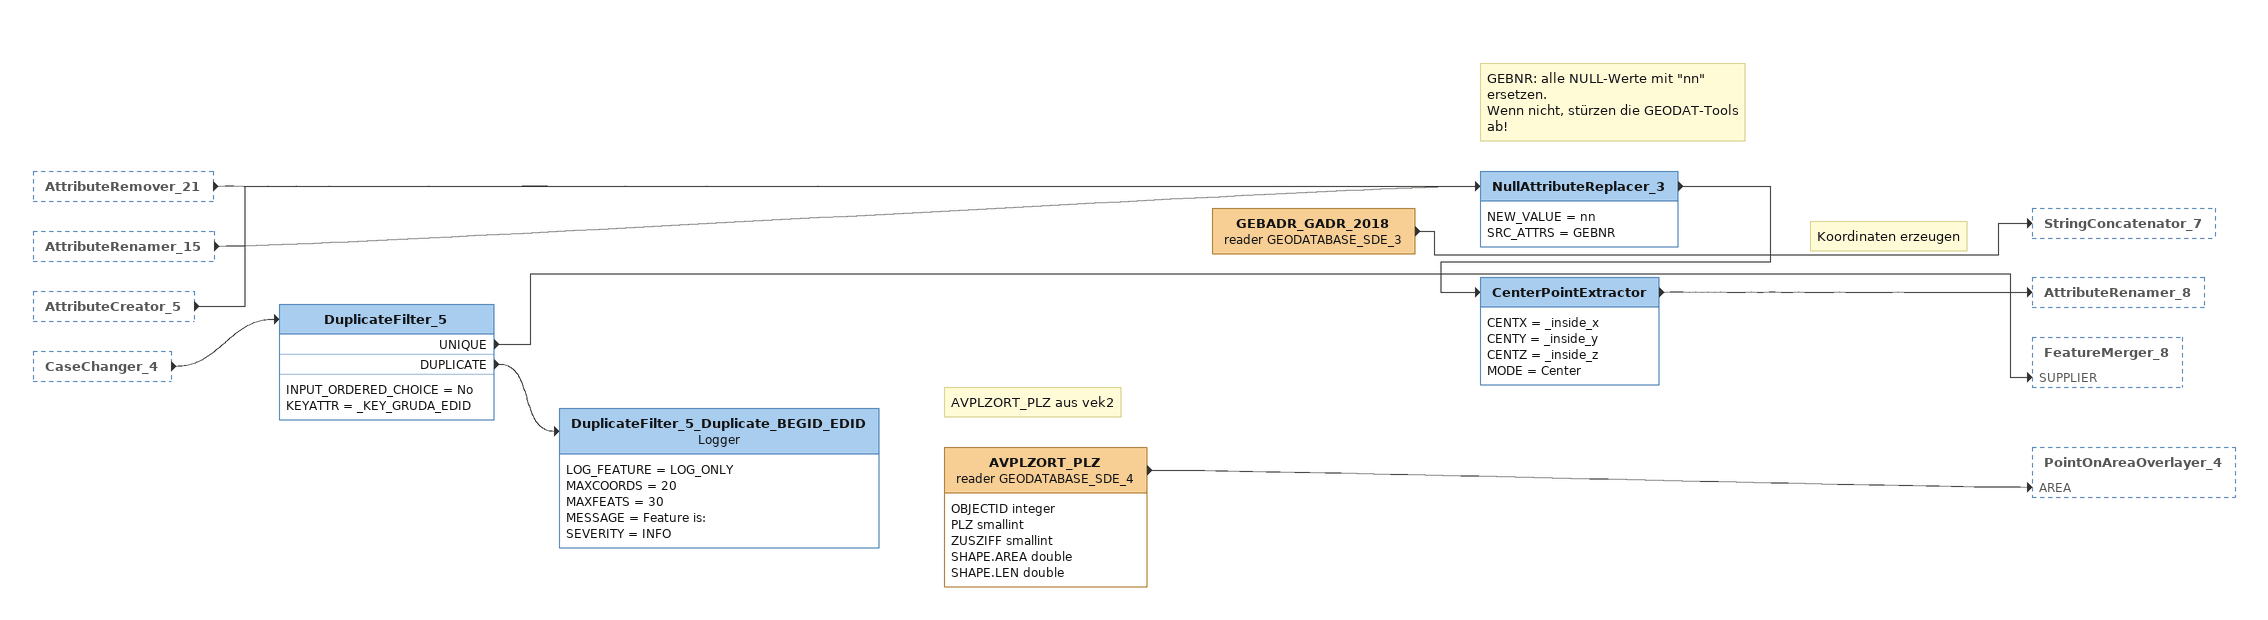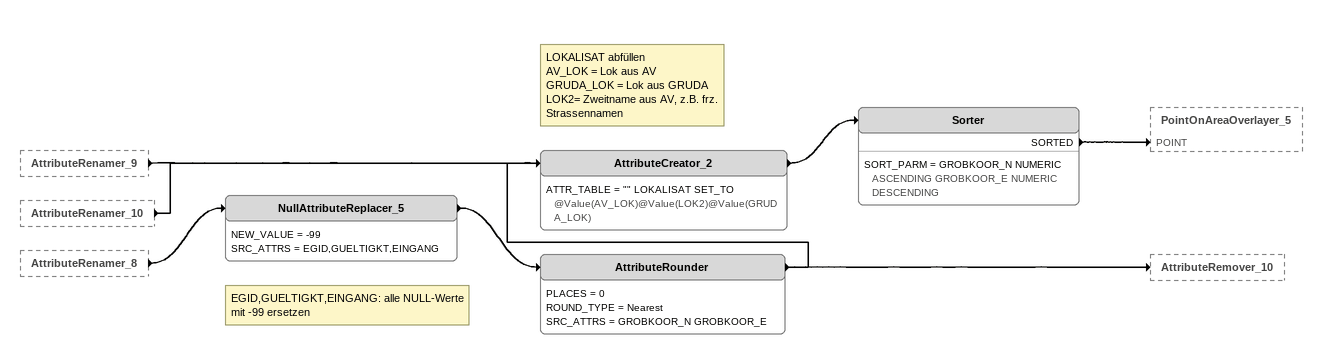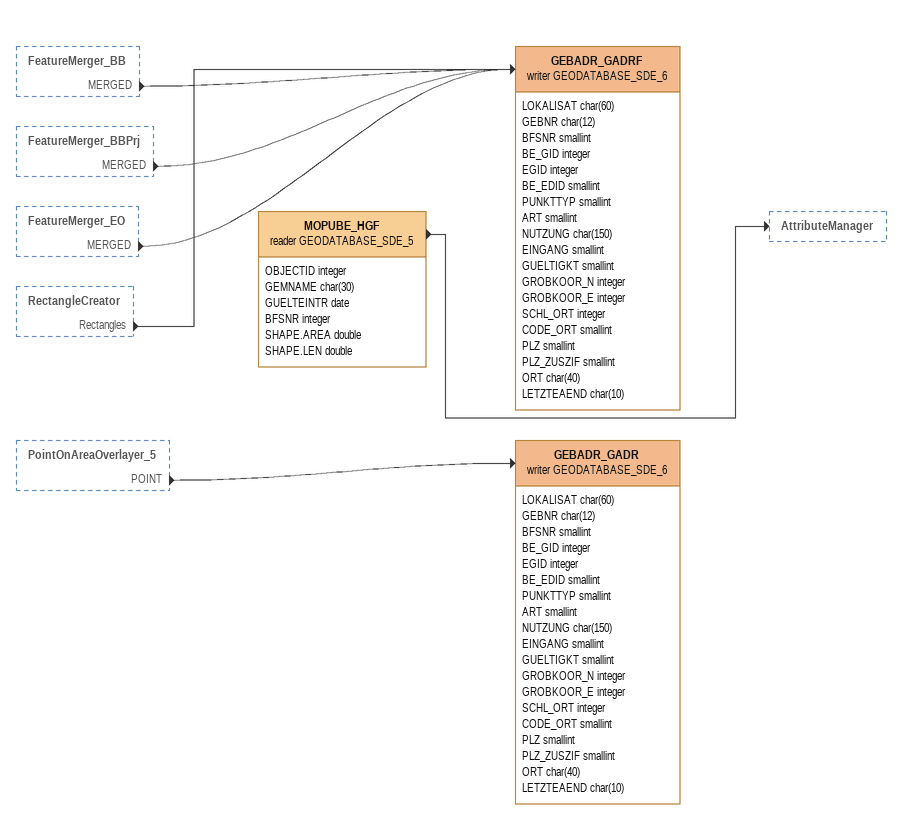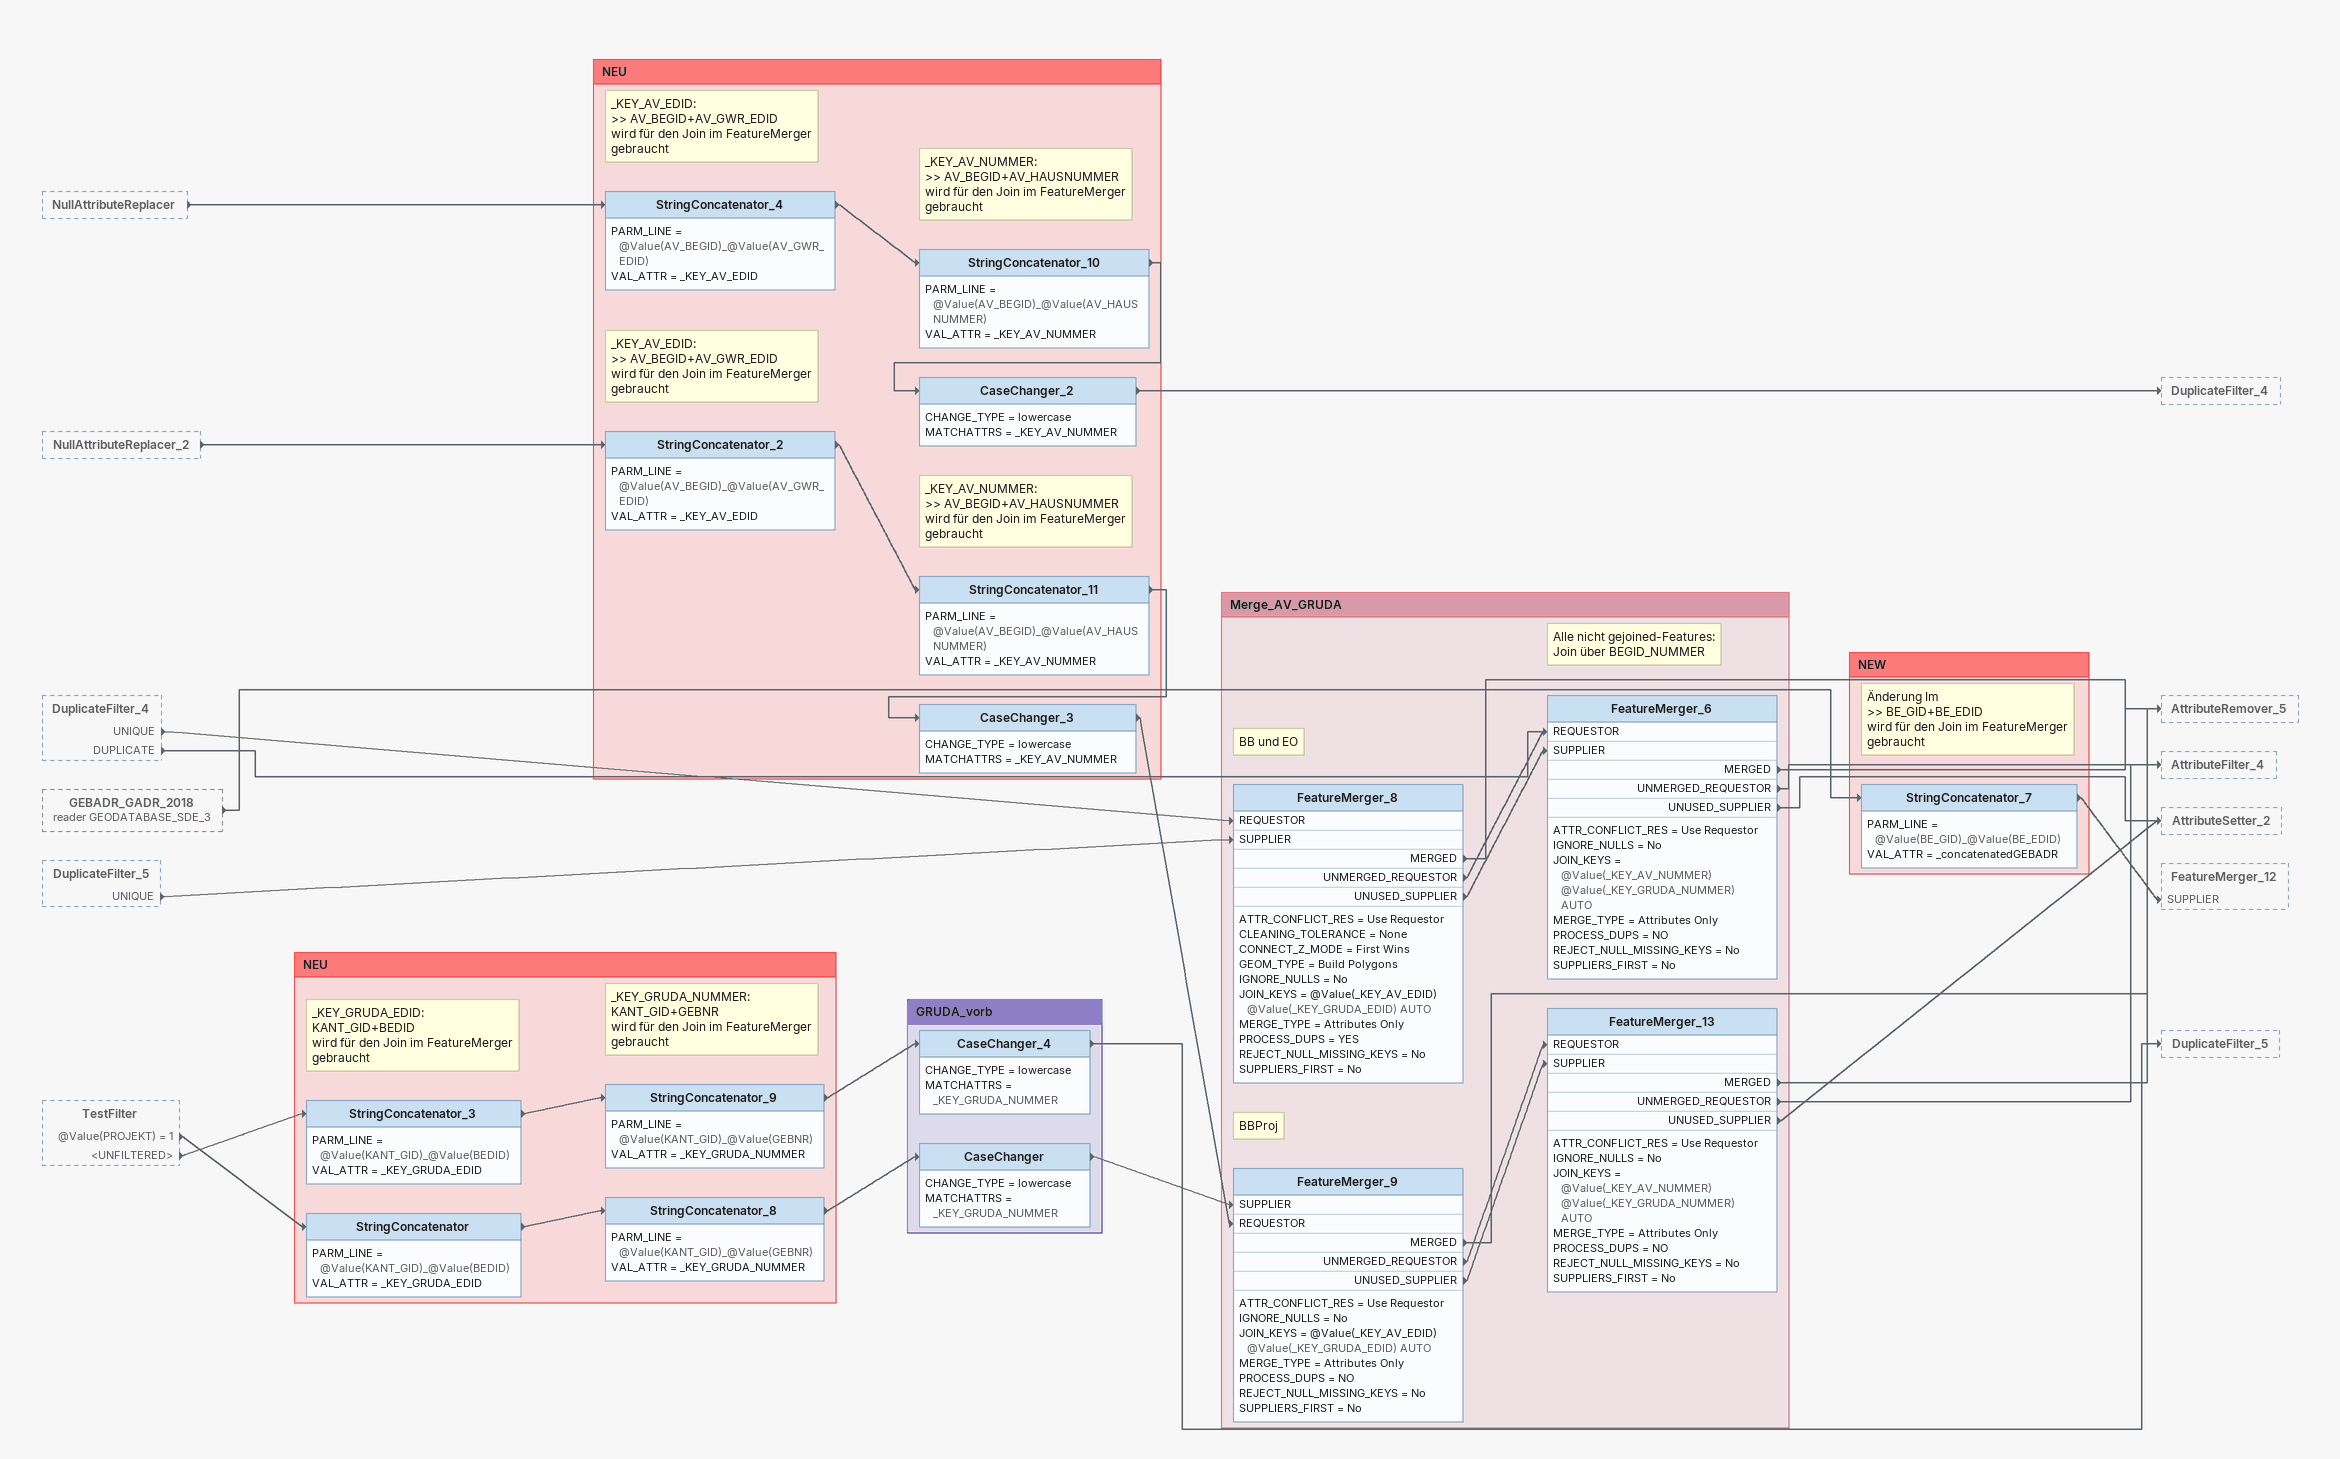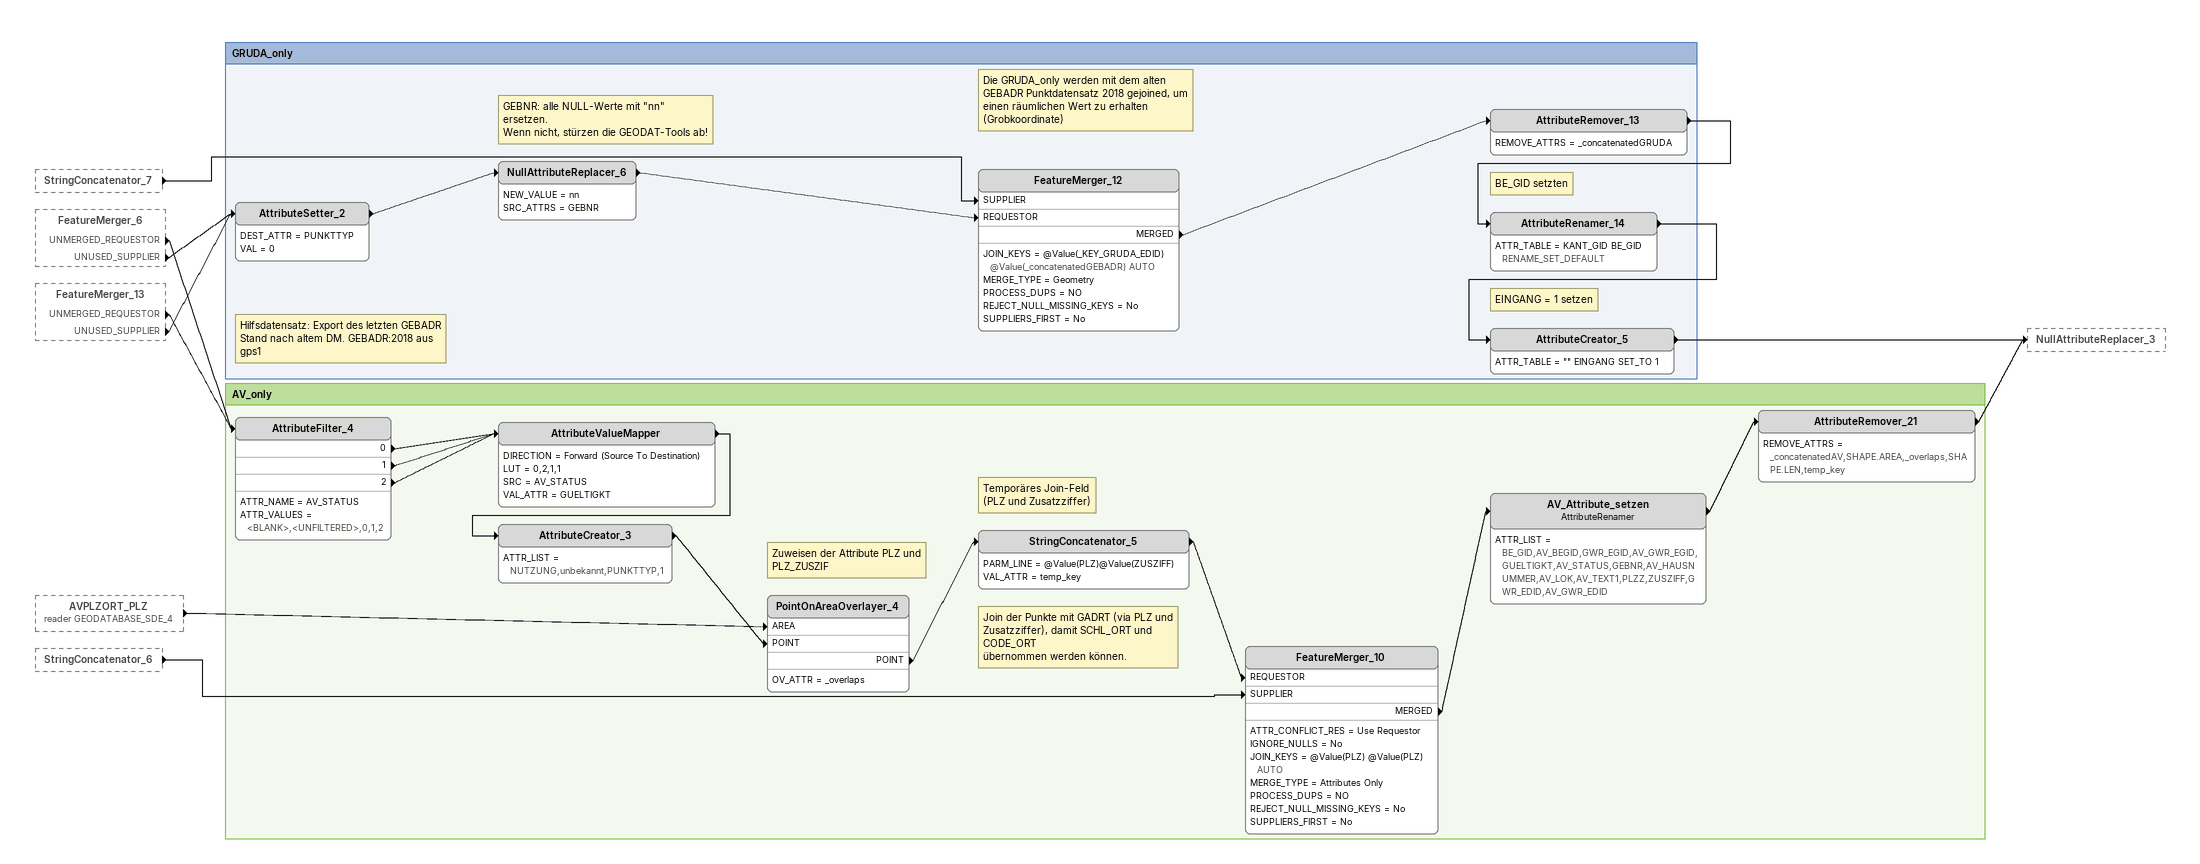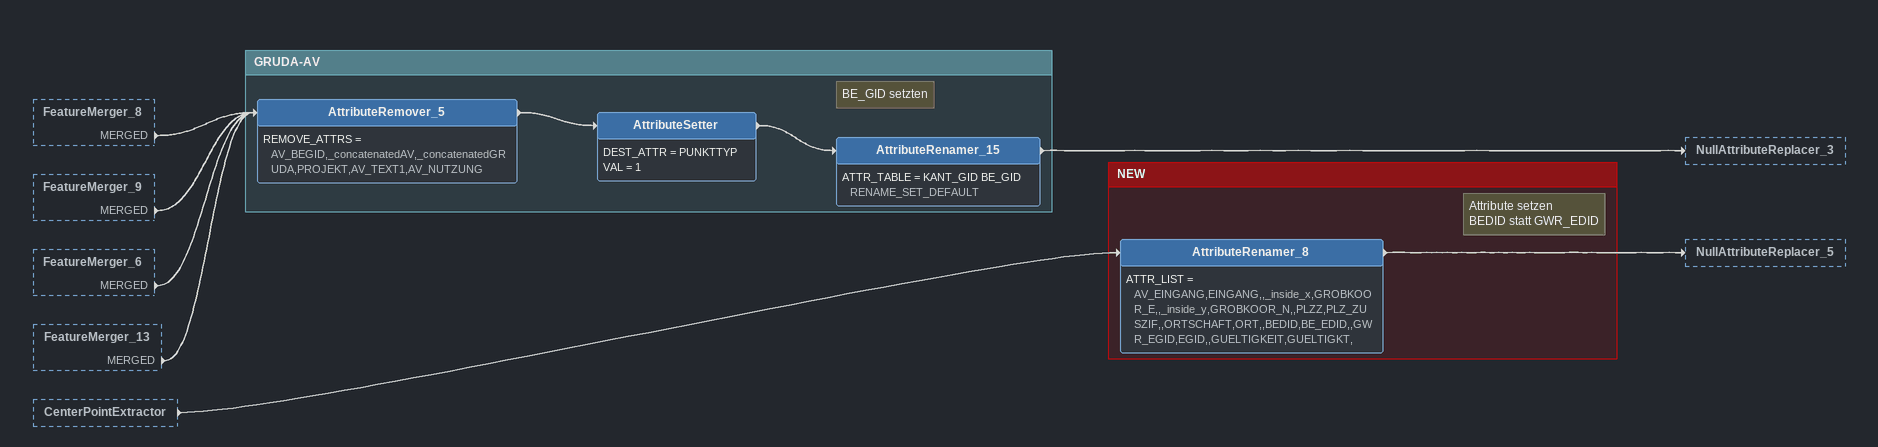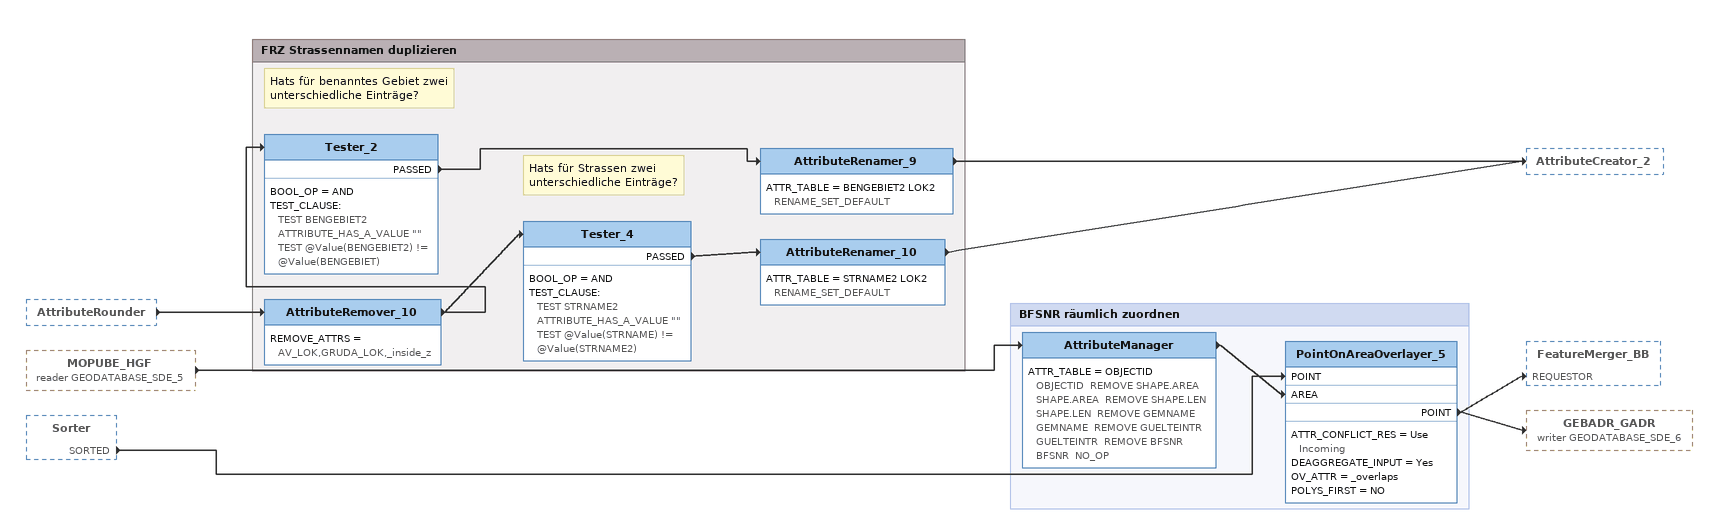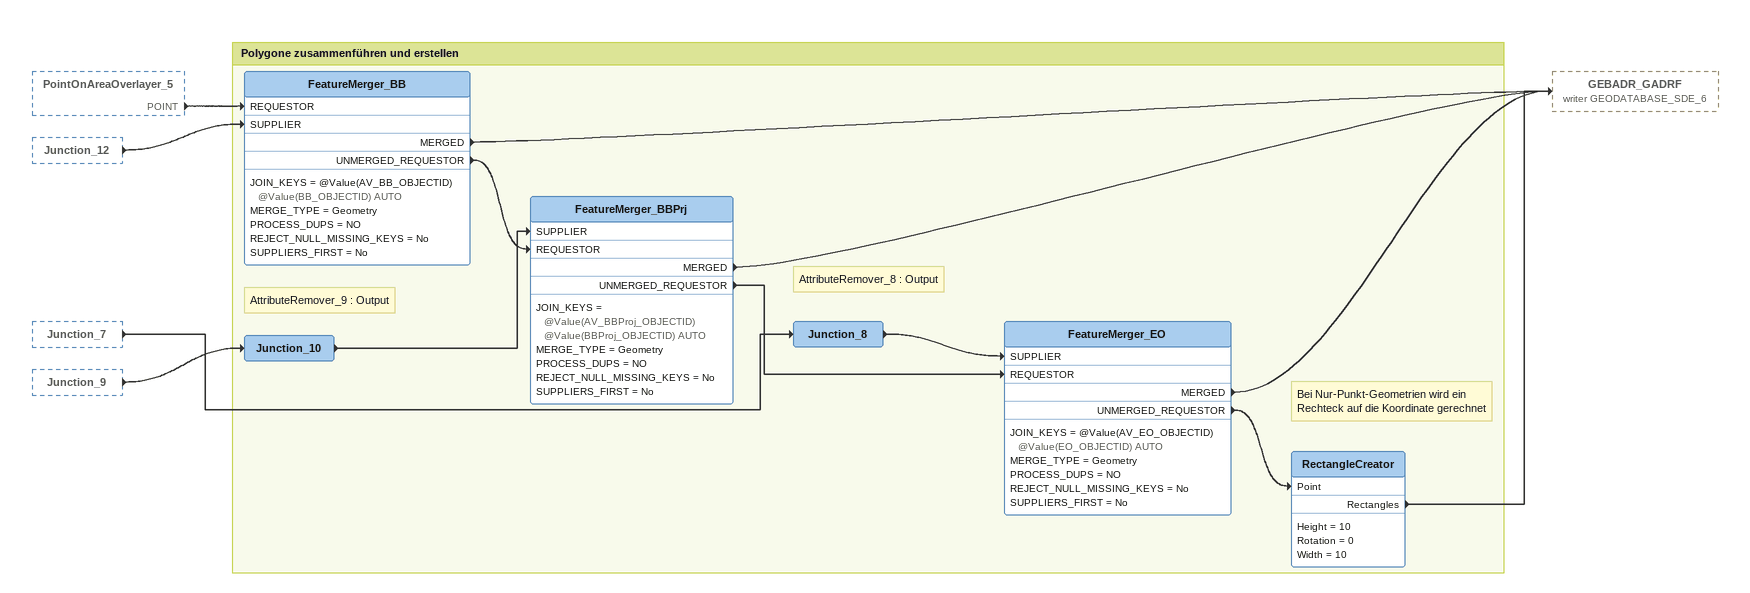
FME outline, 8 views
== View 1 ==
AttributeRemover_21 [outside]
    -> NullAttributeReplacer_3
AttributeRenamer_15 [outside]
    -> NullAttributeReplacer_3
AttributeCreator_5 [outside]
    -> NullAttributeReplacer_3
CaseChanger_4 [outside]
    -> DuplicateFilter_5
DuplicateFilter_5
    INPUT_ORDERED_CHOICE = No
    KEYATTR = _KEY_GRUDA_EDID
    UNIQUE -> FeatureMerger_8 [SUPPLIER]
    DUPLICATE -> DuplicateFilter_5_Duplicate_BEGID_EDID
DuplicateFilter_5_Duplicate_BEGID_EDID: Logger
    LOG_FEATURE = LOG_ONLY
    MAXCOORDS = 20
    MAXFEATS = 30
    MESSAGE = Feature is:
    SEVERITY = INFO
Note: AVPLZORT_PLZ aus vek2
AVPLZORT_PLZ (reader GEODATABASE_SDE_4)
    attributes: OBJECTID integer, PLZ smallint, ZUSZIFF smallint, SHAPE.AREA double, SHAPE.LEN double
    -> PointOnAreaOverlayer_4 [AREA]
GEBADR_GADR_2018 (reader GEODATABASE_SDE_3)
    -> StringConcatenator_7
Note: GEBNR: alle NULL-Werte mit "nn" ersetzen. / Wenn nicht, stürzen die GEODAT-Tools ab!
NullAttributeReplacer_3
    NEW_VALUE = nn
    SRC_ATTRS = GEBNR
    -> CenterPointExtractor
Note: Koordinaten erzeugen
CenterPointExtractor
    CENTX = _inside_x
    CENTY = _inside_y
    CENTZ = _inside_z
    MODE = Center
    -> AttributeRenamer_8

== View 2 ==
AttributeRenamer_9 [outside]
    -> AttributeCreator_2
AttributeRenamer_10 [outside]
    -> AttributeCreator_2
AttributeRenamer_8 [outside]
    -> NullAttributeReplacer_5
Note: EGID,GUELTIGKT,EINGANG: alle NULL-Werte mit -99 ersetzen
NullAttributeReplacer_5
    NEW_VALUE = -99
    SRC_ATTRS = EGID,GUELTIGKT,EINGANG
    -> AttributeRounder
AttributeRounder
    PLACES = 0
    ROUND_TYPE = Nearest
    SRC_ATTRS = GROBKOOR_N GROBKOOR_E
    -> AttributeRemover_10
    -> AttributeCreator_2
Note: LOKALISAT abfüllen / AV_LOK = Lok aus AV / GRUDA_LOK = Lok aus GRUDA / LOK2= Zweitname aus AV, z.B. frz. Strassennamen
AttributeCreator_2
    ATTR_TABLE = "" LOKALISAT SET_TO @Value(AV_LOK)@Value(LOK2)@Value(GRUDA_LOK)
    -> Sorter
Sorter
    SORT_PARM = GROBKOOR_N NUMERIC ASCENDING GROBKOOR_E NUMERIC DESCENDING
    SORTED -> PointOnAreaOverlayer_5 [POINT]

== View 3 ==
FeatureMerger_BB [outside]
    MERGED -> GEBADR_GADRF (writer GEODATABASE_SDE_6)
FeatureMerger_BBPrj [outside]
    MERGED -> GEBADR_GADRF (writer GEODATABASE_SDE_6)
FeatureMerger_EO [outside]
    MERGED -> GEBADR_GADRF (writer GEODATABASE_SDE_6)
RectangleCreator [outside]
    Rectangles -> GEBADR_GADRF (writer GEODATABASE_SDE_6)
PointOnAreaOverlayer_5 [outside]
    POINT -> GEBADR_GADR (writer GEODATABASE_SDE_6)
MOPUBE_HGF (reader GEODATABASE_SDE_5)
    attributes: OBJECTID integer, GEMNAME char(30), GUELTEINTR date, BFSNR integer, SHAPE.AREA double, SHAPE.LEN double
    -> AttributeManager
GEBADR_GADRF (writer GEODATABASE_SDE_6)
    attributes: LOKALISAT char(60), GEBNR char(12), BFSNR smallint, BE_GID integer, EGID integer, BE_EDID smallint, PUNKTTYP smallint, ART smallint, NUTZUNG char(150), EINGANG smallint, GUELTIGKT smallint, GROBKOOR_N integer, GROBKOOR_E integer, SCHL_ORT integer, CODE_ORT smallint, PLZ smallint, PLZ_ZUSZIF smallint, ORT char(40), LETZTEAEND char(10)
GEBADR_GADR (writer GEODATABASE_SDE_6)
    attributes: LOKALISAT char(60), GEBNR char(12), BFSNR smallint, BE_GID integer, EGID integer, BE_EDID smallint, PUNKTTYP smallint, ART smallint, NUTZUNG char(150), EINGANG smallint, GUELTIGKT smallint, GROBKOOR_N integer, GROBKOOR_E integer, SCHL_ORT integer, CODE_ORT smallint, PLZ smallint, PLZ_ZUSZIF smallint, ORT char(40), LETZTEAEND char(10)

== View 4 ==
NullAttributeReplacer [outside]
    -> StringConcatenator_4
NullAttributeReplacer_2 [outside]
    -> StringConcatenator_2
DuplicateFilter_4 [outside]
    UNIQUE -> FeatureMerger_8 [REQUESTOR]
    DUPLICATE -> FeatureMerger_6 [REQUESTOR]
GEBADR_GADR_2018 (reader GEODATABASE_SDE_3) [outside]
    -> StringConcatenator_7
DuplicateFilter_5 [outside]
    UNIQUE -> FeatureMerger_8 [SUPPLIER]
TestFilter [outside]
    @Value(PROJEKT) = 1 -> StringConcatenator
    <UNFILTERED> -> StringConcatenator_3

Bookmark: NEU
Note: _KEY_AV_EDID: / >> AV_BEGID+AV_GWR_EDID / wird für den Join im FeatureMerger gebraucht
StringConcatenator_2
    PARM_LINE = @Value(AV_BEGID)_@Value(AV_GWR_EDID)
    VAL_ATTR = _KEY_AV_EDID
    -> StringConcatenator_11
Note: _KEY_AV_NUMMER: / >> AV_BEGID+AV_HAUSNUMMER / wird für den Join im FeatureMerger gebraucht
StringConcatenator_11
    PARM_LINE = @Value(AV_BEGID)_@Value(AV_HAUSNUMMER)
    VAL_ATTR = _KEY_AV_NUMMER
    -> CaseChanger_3
CaseChanger_3
    CHANGE_TYPE = lowercase
    MATCHATTRS = _KEY_AV_NUMMER
    -> FeatureMerger_9 [REQUESTOR]
Note: _KEY_AV_EDID: / >> AV_BEGID+AV_GWR_EDID / wird für den Join im FeatureMerger gebraucht
StringConcatenator_4
    PARM_LINE = @Value(AV_BEGID)_@Value(AV_GWR_EDID)
    VAL_ATTR = _KEY_AV_EDID
    -> StringConcatenator_10
Note: _KEY_AV_NUMMER: / >> AV_BEGID+AV_HAUSNUMMER / wird für den Join im FeatureMerger gebraucht
StringConcatenator_10
    PARM_LINE = @Value(AV_BEGID)_@Value(AV_HAUSNUMMER)
    VAL_ATTR = _KEY_AV_NUMMER
    -> CaseChanger_2
CaseChanger_2
    CHANGE_TYPE = lowercase
    MATCHATTRS = _KEY_AV_NUMMER
    -> DuplicateFilter_4

Bookmark: NEU
Note: _KEY_GRUDA_EDID: / KANT_GID+BEDID / wird für den Join im FeatureMerger gebraucht
StringConcatenator_3
    PARM_LINE = @Value(KANT_GID)_@Value(BEDID)
    VAL_ATTR = _KEY_GRUDA_EDID
    -> StringConcatenator_9
Note: _KEY_GRUDA_NUMMER: / KANT_GID+GEBNR / wird für den Join im FeatureMerger gebraucht
StringConcatenator_9
    PARM_LINE = @Value(KANT_GID)_@Value(GEBNR)
    VAL_ATTR = _KEY_GRUDA_NUMMER
    -> CaseChanger_4
StringConcatenator
    PARM_LINE = @Value(KANT_GID)_@Value(BEDID)
    VAL_ATTR = _KEY_GRUDA_EDID
    -> StringConcatenator_8
StringConcatenator_8
    PARM_LINE = @Value(KANT_GID)_@Value(GEBNR)
    VAL_ATTR = _KEY_GRUDA_NUMMER
    -> CaseChanger

Bookmark: GRUDA_vorb
CaseChanger_4
    CHANGE_TYPE = lowercase
    MATCHATTRS = _KEY_GRUDA_NUMMER
    -> DuplicateFilter_5
CaseChanger
    CHANGE_TYPE = lowercase
    MATCHATTRS = _KEY_GRUDA_NUMMER
    -> FeatureMerger_9 [SUPPLIER]

Bookmark: Merge_AV_GRUDA
Note: BB und EO
FeatureMerger_8
    ATTR_CONFLICT_RES = Use Requestor
    CLEANING_TOLERANCE = None
    CONNECT_Z_MODE = First Wins
    GEOM_TYPE = Build Polygons
    IGNORE_NULLS = No
    JOIN_KEYS = @Value(_KEY_AV_EDID) @Value(_KEY_GRUDA_EDID) AUTO
    MERGE_TYPE = Attributes Only
    PROCESS_DUPS = YES
    REJECT_NULL_MISSING_KEYS = No
    SUPPLIERS_FIRST = No
    MERGED -> AttributeRemover_5
    UNMERGED_REQUESTOR -> FeatureMerger_6 [REQUESTOR]
    UNUSED_SUPPLIER -> FeatureMerger_6 [SUPPLIER]
Note: Alle nicht gejoined-Features: / Join über BEGID_NUMMER
FeatureMerger_6
    ATTR_CONFLICT_RES = Use Requestor
    IGNORE_NULLS = No
    JOIN_KEYS = @Value(_KEY_AV_NUMMER) @Value(_KEY_GRUDA_NUMMER) AUTO
    MERGE_TYPE = Attributes Only
    PROCESS_DUPS = NO
    REJECT_NULL_MISSING_KEYS = No
    SUPPLIERS_FIRST = No
    MERGED -> AttributeRemover_5
    UNMERGED_REQUESTOR -> AttributeFilter_4
    UNUSED_SUPPLIER -> AttributeSetter_2
Note: BBProj
FeatureMerger_9
    ATTR_CONFLICT_RES = Use Requestor
    IGNORE_NULLS = No
    JOIN_KEYS = @Value(_KEY_AV_EDID) @Value(_KEY_GRUDA_EDID) AUTO
    MERGE_TYPE = Attributes Only
    PROCESS_DUPS = NO
    REJECT_NULL_MISSING_KEYS = No
    SUPPLIERS_FIRST = No
    MERGED -> AttributeRemover_5
    UNMERGED_REQUESTOR -> FeatureMerger_13 [REQUESTOR]
    UNUSED_SUPPLIER -> FeatureMerger_13 [SUPPLIER]
FeatureMerger_13
    ATTR_CONFLICT_RES = Use Requestor
    IGNORE_NULLS = No
    JOIN_KEYS = @Value(_KEY_AV_NUMMER) @Value(_KEY_GRUDA_NUMMER) AUTO
    MERGE_TYPE = Attributes Only
    PROCESS_DUPS = NO
    REJECT_NULL_MISSING_KEYS = No
    SUPPLIERS_FIRST = No
    MERGED -> AttributeRemover_5
    UNMERGED_REQUESTOR -> AttributeFilter_4
    UNUSED_SUPPLIER -> AttributeSetter_2

Bookmark: NEW
Note: Änderung Im / >> BE_GID+BE_EDID / wird für den Join im FeatureMerger gebraucht
StringConcatenator_7
    PARM_LINE = @Value(BE_GID)_@Value(BE_EDID)
    VAL_ATTR = _concatenatedGEBADR
    -> FeatureMerger_12 [SUPPLIER]

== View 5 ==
StringConcatenator_7 [outside]
    -> FeatureMerger_12 [SUPPLIER]
FeatureMerger_6 [outside]
    UNMERGED_REQUESTOR -> AttributeFilter_4
    UNUSED_SUPPLIER -> AttributeSetter_2
FeatureMerger_13 [outside]
    UNMERGED_REQUESTOR -> AttributeFilter_4
    UNUSED_SUPPLIER -> AttributeSetter_2
AVPLZORT_PLZ (reader GEODATABASE_SDE_4) [outside]
    -> PointOnAreaOverlayer_4 [AREA]
StringConcatenator_6 [outside]
    -> FeatureMerger_10 [SUPPLIER]

Bookmark: GRUDA_only
Note: Hilfsdatensatz: Export des letzten GEBADR Stand nach altem DM. GEBADR:2018 aus gps1
AttributeSetter_2
    DEST_ATTR = PUNKTTYP
    VAL = 0
    -> NullAttributeReplacer_6
Note: GEBNR: alle NULL-Werte mit "nn" ersetzen. / Wenn nicht, stürzen die GEODAT-Tools ab!
NullAttributeReplacer_6
    NEW_VALUE = nn
    SRC_ATTRS = GEBNR
    -> FeatureMerger_12 [REQUESTOR]
Note: Die GRUDA_only werden mit dem alten GEBADR Punktdatensatz 2018 gejoined, um einen räumlichen Wert zu erhalten (Grobkoordinate)
FeatureMerger_12
    JOIN_KEYS = @Value(_KEY_GRUDA_EDID) @Value(_concatenatedGEBADR) AUTO
    MERGE_TYPE = Geometry
    PROCESS_DUPS = NO
    REJECT_NULL_MISSING_KEYS = No
    SUPPLIERS_FIRST = No
    MERGED -> AttributeRemover_13
AttributeRemover_13
    REMOVE_ATTRS = _concatenatedGRUDA
    -> AttributeRenamer_14
Note: BE_GID setzten
AttributeRenamer_14
    ATTR_TABLE = KANT_GID BE_GID RENAME_SET_DEFAULT
    -> AttributeCreator_5
Note: EINGANG = 1 setzen
AttributeCreator_5
    ATTR_TABLE = "" EINGANG SET_TO 1
    -> NullAttributeReplacer_3

Bookmark: AV_only
AttributeFilter_4
    ATTR_NAME = AV_STATUS
    ATTR_VALUES = <BLANK>,<UNFILTERED>,0,1,2
    0 -> AttributeValueMapper
    1 -> AttributeValueMapper
    2 -> AttributeValueMapper
AttributeValueMapper
    DIRECTION = Forward (Source To Destination)
    LUT = 0,2,1,1
    SRC = AV_STATUS
    VAL_ATTR = GUELTIGKT
    -> AttributeCreator_3
AttributeCreator_3
    ATTR_LIST = NUTZUNG,unbekannt,PUNKTTYP,1
    -> PointOnAreaOverlayer_4 [POINT]
Note: Zuweisen der Attribute PLZ und PLZ_ZUSZIF
PointOnAreaOverlayer_4
    OV_ATTR = _overlaps
    POINT -> StringConcatenator_5
Note: Temporäres Join-Feld / (PLZ und Zusatzziffer)
StringConcatenator_5
    PARM_LINE = @Value(PLZ)@Value(ZUSZIFF)
    VAL_ATTR = temp_key
    -> FeatureMerger_10 [REQUESTOR]
Note: Join der Punkte mit GADRT (via PLZ und / Zusatzziffer), damit SCHL_ORT und CODE_ORT / übernommen werden können.
FeatureMerger_10
    ATTR_CONFLICT_RES = Use Requestor
    IGNORE_NULLS = No
    JOIN_KEYS = @Value(PLZ) @Value(PLZ) AUTO
    MERGE_TYPE = Attributes Only
    PROCESS_DUPS = NO
    REJECT_NULL_MISSING_KEYS = No
    SUPPLIERS_FIRST = No
    MERGED -> AV_Attribute_setzen
AV_Attribute_setzen: AttributeRenamer
    ATTR_LIST = BE_GID,AV_BEGID,GWR_EGID,AV_GWR_EGID,GUELTIGKT,AV_STATUS,GEBNR,AV_HAUSNUMMER,AV_LOK,AV_TEXT1,PLZZ,ZUSZIFF,GWR_EDID,AV_GWR_EDID
    -> AttributeRemover_21
AttributeRemover_21
    REMOVE_ATTRS = _concatenatedAV,SHAPE.AREA,_overlaps,SHAPE.LEN,temp_key
    -> NullAttributeReplacer_3

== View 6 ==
FeatureMerger_8 [outside]
    MERGED -> AttributeRemover_5
FeatureMerger_9 [outside]
    MERGED -> AttributeRemover_5
FeatureMerger_6 [outside]
    MERGED -> AttributeRemover_5
FeatureMerger_13 [outside]
    MERGED -> AttributeRemover_5
CenterPointExtractor [outside]
    -> AttributeRenamer_8

Bookmark: GRUDA-AV
AttributeRemover_5
    REMOVE_ATTRS = AV_BEGID,_concatenatedAV,_concatenatedGRUDA,PROJEKT,AV_TEXT1,AV_NUTZUNG
    -> AttributeSetter
AttributeSetter
    DEST_ATTR = PUNKTTYP
    VAL = 1
    -> AttributeRenamer_15
Note: BE_GID setzten
AttributeRenamer_15
    ATTR_TABLE = KANT_GID BE_GID RENAME_SET_DEFAULT
    -> NullAttributeReplacer_3

Bookmark: NEW
Note: Attribute setzen / BEDID statt GWR_EDID
AttributeRenamer_8
    ATTR_LIST = AV_EINGANG,EINGANG,,_inside_x,GROBKOOR_E,,_inside_y,GROBKOOR_N,,PLZZ,PLZ_ZUSZIF,,ORTSCHAFT,ORT,,BEDID,BE_EDID,,GWR_EGID,EGID,,GUELTIGKEIT,GUELTIGKT,
    -> NullAttributeReplacer_5

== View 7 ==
AttributeRounder [outside]
    -> AttributeRemover_10
MOPUBE_HGF (reader GEODATABASE_SDE_5) [outside]
    -> AttributeManager
Sorter [outside]
    SORTED -> PointOnAreaOverlayer_5 [POINT]

Bookmark: FRZ Strassennamen duplizieren
AttributeRemover_10
    REMOVE_ATTRS = AV_LOK,GRUDA_LOK,_inside_z
    -> Tester_2
    -> Tester_4
Note: Hats für benanntes Gebiet zwei unterschiedliche Einträge?
Tester_2
    BOOL_OP = AND
    TEST_CLAUSE:
      TEST BENGEBIET2 ATTRIBUTE_HAS_A_VALUE ""
      TEST @Value(BENGEBIET2) != @Value(BENGEBIET)
    PASSED -> AttributeRenamer_9
AttributeRenamer_9
    ATTR_TABLE = BENGEBIET2 LOK2 RENAME_SET_DEFAULT
    -> AttributeCreator_2
Note: Hats für Strassen zwei unterschiedliche Einträge?
Tester_4
    BOOL_OP = AND
    TEST_CLAUSE:
      TEST STRNAME2 ATTRIBUTE_HAS_A_VALUE ""
      TEST @Value(STRNAME) != @Value(STRNAME2)
    PASSED -> AttributeRenamer_10
AttributeRenamer_10
    ATTR_TABLE = STRNAME2 LOK2 RENAME_SET_DEFAULT
    -> AttributeCreator_2

Bookmark: BFSNR räumlich zuordnen
AttributeManager
    ATTR_TABLE = OBJECTID OBJECTID  REMOVE SHAPE.AREA SHAPE.AREA  REMOVE SHAPE.LEN SHAPE.LEN  REMOVE GEMNAME GEMNAME  REMOVE GUELTEINTR GUELTEINTR  REMOVE BFSNR BFSNR  NO_OP
    -> PointOnAreaOverlayer_5 [AREA]
PointOnAreaOverlayer_5
    ATTR_CONFLICT_RES = Use Incoming
    DEAGGREGATE_INPUT = Yes
    OV_ATTR = _overlaps
    POLYS_FIRST = NO
    POINT -> FeatureMerger_BB [REQUESTOR]
    POINT -> GEBADR_GADR (writer GEODATABASE_SDE_6)

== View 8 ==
PointOnAreaOverlayer_5 [outside]
    POINT -> FeatureMerger_BB [REQUESTOR]
Junction_12 [outside]
    -> FeatureMerger_BB [SUPPLIER]
Junction_7 [outside]
    -> Junction_8
Junction_9 [outside]
    -> Junction_10

Bookmark: Polygone zusammenführen und erstellen
Note: AttributeRemover_9 : Output
Junction_10
    -> FeatureMerger_BBPrj [SUPPLIER]
Note: AttributeRemover_8 : Output
Junction_8
    -> FeatureMerger_EO [SUPPLIER]
FeatureMerger_BB
    JOIN_KEYS = @Value(AV_BB_OBJECTID) @Value(BB_OBJECTID) AUTO
    MERGE_TYPE = Geometry
    PROCESS_DUPS = NO
    REJECT_NULL_MISSING_KEYS = No
    SUPPLIERS_FIRST = No
    MERGED -> GEBADR_GADRF (writer GEODATABASE_SDE_6)
    UNMERGED_REQUESTOR -> FeatureMerger_BBPrj [REQUESTOR]
FeatureMerger_BBPrj
    JOIN_KEYS = @Value(AV_BBProj_OBJECTID) @Value(BBProj_OBJECTID) AUTO
    MERGE_TYPE = Geometry
    PROCESS_DUPS = NO
    REJECT_NULL_MISSING_KEYS = No
    SUPPLIERS_FIRST = No
    MERGED -> GEBADR_GADRF (writer GEODATABASE_SDE_6)
    UNMERGED_REQUESTOR -> FeatureMerger_EO [REQUESTOR]
FeatureMerger_EO
    JOIN_KEYS = @Value(AV_EO_OBJECTID) @Value(EO_OBJECTID) AUTO
    MERGE_TYPE = Geometry
    PROCESS_DUPS = NO
    REJECT_NULL_MISSING_KEYS = No
    SUPPLIERS_FIRST = No
    MERGED -> GEBADR_GADRF (writer GEODATABASE_SDE_6)
    UNMERGED_REQUESTOR -> RectangleCreator [Point]
Note: Bei Nur-Punkt-Geometrien wird ein Rechteck auf die Koordinate gerechnet
RectangleCreator
    Height = 10
    Rotation = 0
    Width = 10
    Rectangles -> GEBADR_GADRF (writer GEODATABASE_SDE_6)
